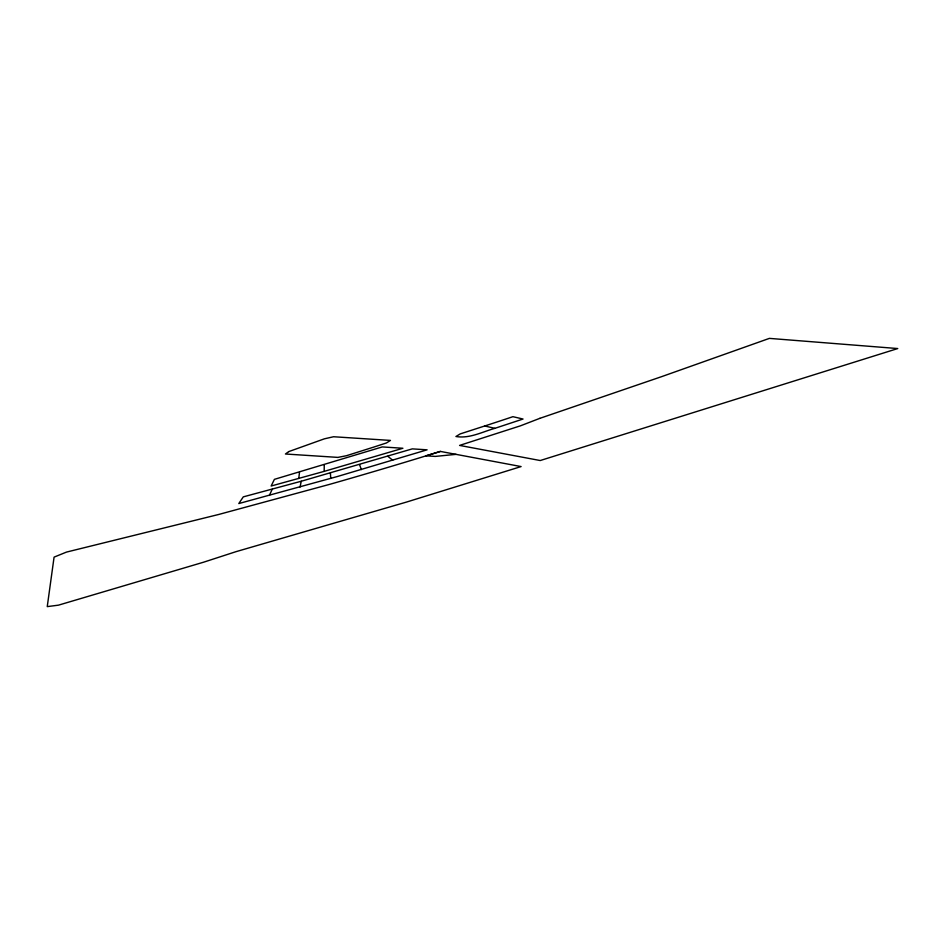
<?xml version="1.0" encoding="UTF-8"?>
<svg xmlns="http://www.w3.org/2000/svg" width="945" height="945" viewBox="0 0 945 945"><rect width="100%" height="100%" fill="white"/><g stroke="black" fill="none" stroke-linecap="round" stroke-linejoin="round"><path stroke-width="1.42" d="M324.17 471.378L402.901 448.261L382.264 446.926L274.404 479.351L271.156 486.013L324.17 471.378L324.253 464.964M298.785 478.477L299.482 472.264M300.049 487.041L301.254 481.241L412.303 448.875L427.105 449.82L337.436 476.504L238.813 503.555L243.29 496.869L301.254 481.241M269.36 495.44L272.254 489.167M456.045 454.356L435.243 456.411L426.053 455.821L440.358 451.415L521.097 466.57L406.397 502.102L235.919 551.691L203.577 562.204L58.472 605.154L47.25 606.619L54.078 557.125L66.481 552.093L218.708 514.47L329.592 484.372A726.197 108.592 -16.2 0 0 440.382 451.426M494.873 428.333C482.127 431.924 469.523 438.823 455.939 436.507L460.239 433.897L484.726 425.982A472.76 70.698 -16.2 0 0 512.911 416.686L523.034 419.025L494.873 428.333L484.726 425.982M387.828 456.27L392.718 460.286M359.561 464.633L361.356 469.582M330.407 473.043L330.726 478.418M288.733 451.604L285.437 454.002L337.885 457.392L346.39 455.726L373.157 447.28L386.399 442.981L390.462 440.417L333.561 436.744L324.371 438.834L288.733 451.604M539.855 418.34L520.506 425.805L459.589 445.414L540.221 460.534L897.75 348.551L769.395 338.381L662.055 376.5L539.855 418.34"/></g></svg>
